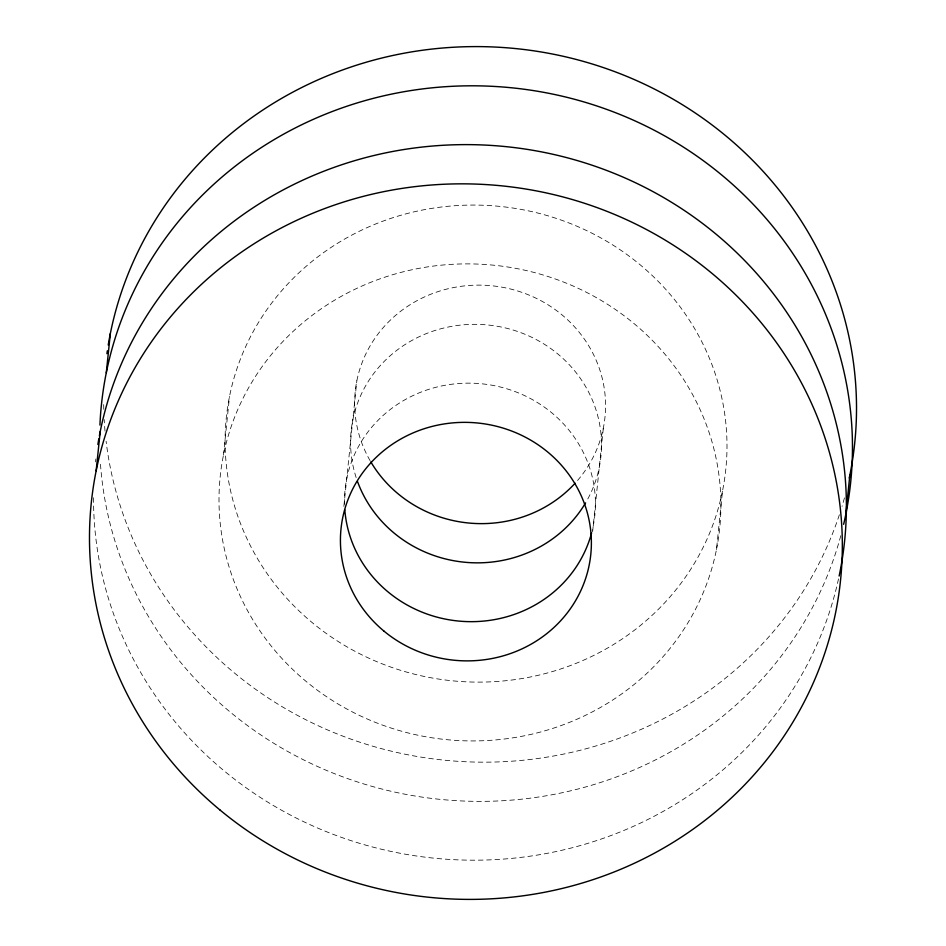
<?xml version="1.0" encoding="UTF-8"?>
<svg xmlns="http://www.w3.org/2000/svg" width="946" height="946" viewBox="0 0 946 946"><rect width="100%" height="100%" fill="white"/><g stroke="black" fill="none" stroke-linecap="round" stroke-linejoin="round"><path stroke-width="0.71" stroke-dasharray="4.73 3.55" d="M223.457 455.215L229.535 396.398M343.859 506.406L356.843 380.789M592.61 531.818L603.347 427.982M716.465 549.602A251.08 238.38 5.9 0 0 387.446 276.327A251.08 238.38 5.9 0 0 305.972 681.297A251.08 238.38 5.9 0 0 716.465 549.602L722.543 490.785A251.08 238.38 5.9 0 0 393.524 217.509A251.08 238.38 5.9 0 0 312.05 622.48A251.08 238.38 5.9 0 0 722.543 490.785M356.157 477.576A125.546 119.196 5.9 0 1 488.443 325.046A125.546 119.196 5.9 0 1 586.295 501.64M840.805 535.661A376.626 357.576 5.9 0 1 440.611 799.405A376.626 357.576 5.9 0 1 100.311 461.648M844.471 497.856A376.626 357.576 5.9 0 1 842.035 506.335M839.374 514.754A376.626 357.576 5.9 0 1 444.549 760.194A376.626 357.576 5.9 0 1 106.106 441.262M105.03 431.116A376.626 357.576 5.9 0 1 104.19 419.527M103.776 409.322A376.626 357.576 5.9 0 1 103.67 403.469M370.087 460.643A125.546 119.196 5.9 0 1 407.111 306.646A125.546 119.196 5.9 0 1 572.779 324.927A125.546 119.196 5.9 0 1 575.073 483.264M344.521 504.23A125.546 119.196 5.9 0 1 482.365 383.863A125.546 119.196 5.9 0 1 592.302 530.138M838.523 578.869A376.626 357.576 5.9 0 1 430.702 857.821A376.626 357.576 5.9 0 1 93.536 497.099M95.522 461.885A376.626 357.576 5.9 0 1 95.853 458.976"/><path stroke-width="1.42" d="M96.149 470.824L100.205 431.613M106.283 372.807L110.339 333.595M845.795 514.388L849.851 475.176M585.574 502.87A125.546 119.196 5.9 0 1 465.101 562.279A125.546 119.196 5.9 0 1 357.541 481.609M575.073 483.264A125.546 119.196 5.9 0 1 370.82 461.885M108.234 345.018A376.626 357.576 5.9 0 1 546.138 52.834A376.626 357.576 5.9 0 1 849.26 478.014M106.922 353.674A376.626 357.576 5.9 0 1 107.336 350.789M99.933 425.061A376.626 357.576 5.9 0 1 524.498 89.291A376.626 357.576 5.9 0 1 843.643 524.321M591.605 532.882A125.546 119.196 5.9 0 1 459.023 621.096A125.546 119.196 5.9 0 1 344.817 509.87M99.377 435.881A376.626 357.576 5.9 0 1 539.776 151.549A376.626 357.576 5.9 0 1 839.137 576.031M97.876 444.478A376.626 357.576 5.9 0 1 98.845 438.743M383.91 631.065A125.546 119.196 5.9 0 0 589.157 565.211A125.546 119.196 5.9 0 0 424.648 428.573A125.546 119.196 5.9 0 0 383.91 631.065M219.921 809.942A376.626 357.576 5.9 0 0 835.661 612.405A376.626 357.576 5.9 0 0 342.133 202.503A376.626 357.576 5.9 0 0 219.921 809.942"/></g></svg>
